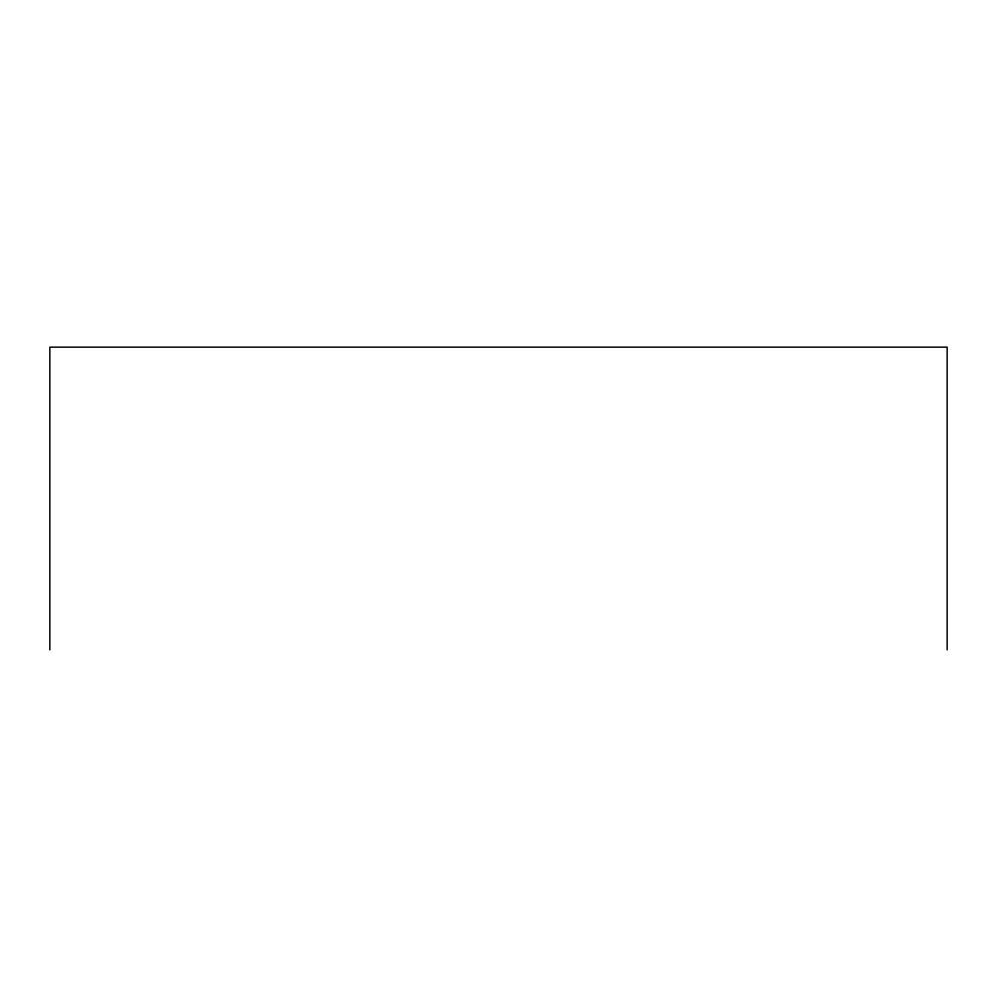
<?xml version="1.0" encoding="UTF-8"?>
<svg xmlns="http://www.w3.org/2000/svg" width="997" height="997" viewBox="0 0 997 997"><rect width="100%" height="100%" fill="white"/><g stroke="black" fill="none" stroke-linecap="round" stroke-linejoin="round"><path stroke-width="1.5" d="M947.15 649.857L947.15 347.143L49.85 347.143L49.85 649.857"/></g></svg>
